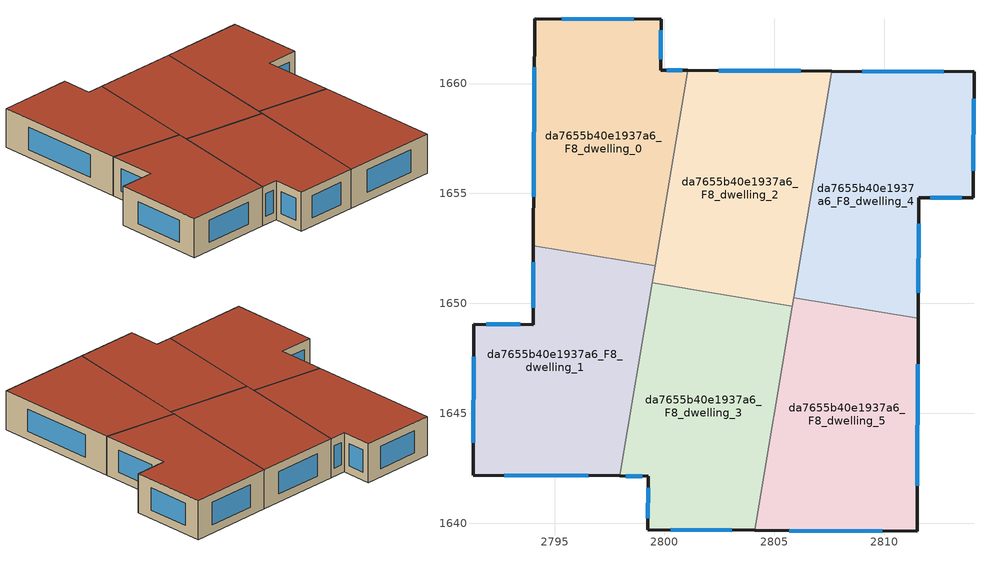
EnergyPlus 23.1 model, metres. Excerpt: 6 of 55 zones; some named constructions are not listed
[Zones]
da7655b40e1937a6_F8_dwelling_0
 floor to da7655b40e1937a6_F7_dwelling_0 (EU_floor_Construction): 2799.85,1662.93 2799.84,1660.61 2801.07,1660.6 2799.58,1651.7 2794.04,1652.63 2794.1,1662.96 z24
 wall outside (EU_wall_Construction): 2801.07,1660.6 2799.84,1660.61 2799.85,1662.93 2794.1,1662.96 2794.04,1652.63 z24:27
 wall to da7655b40e1937a6_F8_dwelling_1 (EU_wall_Construction): 2794.04,1652.63 2799.58,1651.7 z24:27
 wall to da7655b40e1937a6_F8_dwelling_2 (EU_wall_Construction): 2799.58,1651.7 2801.07,1660.6 z24:27
 window (EU_Window_Construction): 2799.84,1661.1 2799.84,1662.43 / 2800.81,1660.6 2800.1,1660.6 / 2794.09,1660.74 2794.06,1654.84 / 2798.62,1662.93 2795.33,1662.95 z24.64:26.36
 roof outside (EU_roof_Construction): 2799.58,1651.7 2801.07,1660.6 2799.84,1660.61 2799.85,1662.93 2794.1,1662.96 2794.04,1652.63 z27
da7655b40e1937a6_F8_dwelling_1
 floor to da7655b40e1937a6_F7_dwelling_1 (EU_floor_Construction): 2799.58,1651.7 2797.98,1642.14 2791.29,1642.18 2791.32,1649.05 2794.02,1649.04 2794.04,1652.63 z24
 wall outside (EU_wall_Construction): 2794.04,1652.63 2794.02,1649.04 2791.32,1649.05 2791.29,1642.18 2797.98,1642.14 z24:27
 wall to da7655b40e1937a6_F8_dwelling_3 (EU_wall_Construction): 2797.98,1642.14 2799.45,1650.95 z24:27
 wall to da7655b40e1937a6_F8_dwelling_2 (EU_wall_Construction): 2799.45,1650.95 2799.58,1651.7 z24:27
 window (EU_Window_Construction): 2792.72,1642.17 2796.54,1642.15 / 2791.32,1647.58 2791.3,1643.65 / 2793.44,1649.04 2791.9,1649.05 / 2794.04,1651.86 2794.03,1649.81 z24.64:26.36
 roof outside (EU_roof_Construction): 2797.98,1642.14 2799.58,1651.7 2794.04,1652.63 2794.02,1649.04 2791.32,1649.05 2791.29,1642.18 z27
da7655b40e1937a6_F8_dwelling_2
 floor to da7655b40e1937a6_F7_dwelling_2 (EU_floor_Construction): 2807.62,1660.57 2805.82,1649.88 2799.45,1650.95 2801.07,1660.6 z24
 wall outside (EU_wall_Construction): 2807.62,1660.57 2801.07,1660.6 z24:27
 wall to da7655b40e1937a6_F8_dwelling_3 (EU_wall_Construction): 2799.45,1650.95 2805.82,1649.88 z24:27
 wall to da7655b40e1937a6_F8_dwelling_4 (EU_wall_Construction): 2805.89,1650.26 2807.62,1660.57 z24:27
 wall to da7655b40e1937a6_F8_dwelling_5 (EU_wall_Construction): 2805.82,1649.88 2805.89,1650.26 z24:27
 window (EU_Window_Construction): 2806.22,1660.57 2802.47,1660.59 z24.64:26.36
 roof outside (EU_roof_Construction): 2805.82,1649.88 2807.62,1660.57 2801.07,1660.6 2799.45,1650.95 z27
da7655b40e1937a6_F8_dwelling_3
 floor to da7655b40e1937a6_F7_dwelling_3 (EU_floor_Construction): 2805.82,1649.88 2804.11,1639.67 2799.24,1639.7 2799.26,1642.14 2797.98,1642.14 2799.45,1650.95 z24
 wall outside (EU_wall_Construction): 2797.98,1642.14 2799.26,1642.14 2799.24,1639.7 2804.11,1639.67 z24:27
 wall to da7655b40e1937a6_F8_dwelling_5 (EU_wall_Construction): 2804.11,1639.67 2805.82,1649.88 z24:27
 window (EU_Window_Construction): 2800.28,1639.69 2803.07,1639.68 / 2799.26,1641.62 2799.24,1640.22 / 2798.25,1642.14 2798.98,1642.14 z24.64:26.36
 roof outside (EU_roof_Construction): 2804.11,1639.67 2805.82,1649.88 2799.45,1650.95 2797.98,1642.14 2799.26,1642.14 2799.24,1639.7 z27
da7655b40e1937a6_F8_dwelling_4
 floor to da7655b40e1937a6_F7_dwelling_4 (EU_floor_Construction): 2814.09,1660.54 2814.06,1654.8 2811.57,1654.81 2811.55,1649.32 2805.89,1650.26 2807.62,1660.57 z24
 wall outside (EU_wall_Construction): 2811.55,1649.32 2811.57,1654.81 2814.06,1654.8 2814.09,1660.54 2807.62,1660.57 z24:27
 wall to da7655b40e1937a6_F8_dwelling_5 (EU_wall_Construction): 2805.89,1650.26 2811.55,1649.32 z24:27
 window (EU_Window_Construction): 2814.07,1656.03 2814.08,1659.31 / 2812.11,1654.81 2813.53,1654.8 / 2811.55,1650.49 2811.57,1653.63 / 2812.7,1660.54 2809,1660.56 z24.64:26.36
 roof outside (EU_roof_Construction): 2811.55,1649.32 2811.57,1654.81 2814.06,1654.8 2814.09,1660.54 2807.62,1660.57 2805.89,1650.26 z27
da7655b40e1937a6_F8_dwelling_5
 floor to da7655b40e1937a6_F7_dwelling_5 (EU_floor_Construction): 2811.55,1649.32 2811.5,1639.63 2804.11,1639.67 2805.89,1650.26 z24
 wall outside (EU_wall_Construction): 2804.11,1639.67 2811.5,1639.63 2811.55,1649.32 z24:27
 window (EU_Window_Construction): 2811.51,1641.7 2811.54,1647.24 / 2805.69,1639.66 2809.92,1639.64 z24.64:26.36
 roof outside (EU_roof_Construction): 2811.5,1639.63 2811.55,1649.32 2805.89,1650.26 2804.11,1639.67 z27
[SCHEDULE:FILE] Column Number=1; Rows to Skip at Top=0; Number of Hours of Data=8760; Column Separator=Comma; Interpolate to Timestep=No; Minutes per Item=60; Adjust Schedule for Daylight Savings=Yes
Name | File
EU_Step8_GainSchedule_da7655b40e1937a6_F2_dwelling_5_f000 | ../../schedules/da7655b40e1937a6/da7655b40e1937a6_F2_dwelling_5_f000_gain.csv
EU_Step8_GainSchedule_da7655b40e1937a6_F3_dwelling_0_f000 | ../../schedules/da7655b40e1937a6/da7655b40e1937a6_F3_dwelling_0_f000_gain.csv
EU_Step8_GainSchedule_da7655b40e1937a6_F3_dwelling_1_f000 | ../../schedules/da7655b40e1937a6/da7655b40e1937a6_F3_dwelling_1_f000_gain.csv
EU_Step8_GainSchedule_da7655b40e1937a6_F3_dwelling_2_f000 | ../../schedules/da7655b40e1937a6/da7655b40e1937a6_F3_dwelling_2_f000_gain.csv
EU_Step8_GainSchedule_da7655b40e1937a6_F3_dwelling_3_f000 | ../../schedules/da7655b40e1937a6/da7655b40e1937a6_F3_dwelling_3_f000_gain.csv
EU_Step8_GainSchedule_da7655b40e1937a6_F3_dwelling_4_f000 | ../../schedules/da7655b40e1937a6/da7655b40e1937a6_F3_dwelling_4_f000_gain.csv
EU_Step8_GainSchedule_da7655b40e1937a6_F3_dwelling_5_f000 | ../../schedules/da7655b40e1937a6/da7655b40e1937a6_F3_dwelling_5_f000_gain.csv
EU_Step8_GainSchedule_da7655b40e1937a6_F4_dwelling_0_f000 | ../../schedules/da7655b40e1937a6/da7655b40e1937a6_F4_dwelling_0_f000_gain.csv
EU_Step8_GainSchedule_da7655b40e1937a6_F4_dwelling_1_f000 | ../../schedules/da7655b40e1937a6/da7655b40e1937a6_F4_dwelling_1_f000_gain.csv
EU_Step8_GainSchedule_da7655b40e1937a6_F4_dwelling_2_f000 | ../../schedules/da7655b40e1937a6/da7655b40e1937a6_F4_dwelling_2_f000_gain.csv
EU_Step8_GainSchedule_da7655b40e1937a6_F4_dwelling_3_f000 | ../../schedules/da7655b40e1937a6/da7655b40e1937a6_F4_dwelling_3_f000_gain.csv
EU_Step8_GainSchedule_da7655b40e1937a6_F4_dwelling_4_f000 | ../../schedules/da7655b40e1937a6/da7655b40e1937a6_F4_dwelling_4_f000_gain.csv
EU_Step8_GainSchedule_da7655b40e1937a6_F4_dwelling_5_f000 | ../../schedules/da7655b40e1937a6/da7655b40e1937a6_F4_dwelling_5_f000_gain.csv
